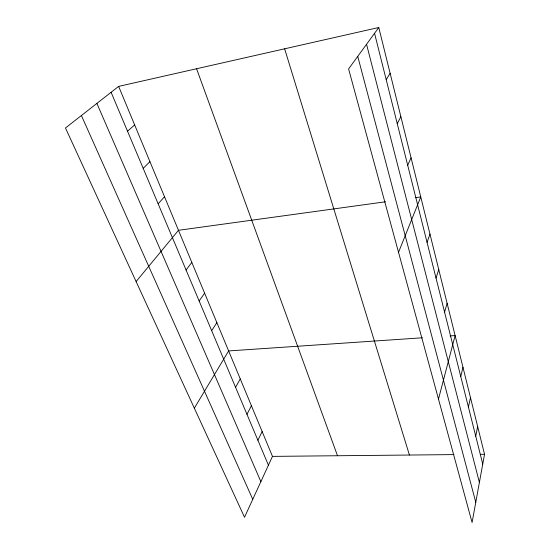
<?xml version="1.0" encoding="UTF-8"?>
<svg xmlns="http://www.w3.org/2000/svg" width="550" height="550" viewBox="0 0 550 550"><rect width="100%" height="100%" fill="white"/><g stroke="black" fill="none" stroke-linecap="round" stroke-linejoin="round"><path stroke-width="0.82" d="M484.529 454.293L472.086 522.5L348.597 68.922L378.778 27.5L484.529 454.293L480.281 454.334M475.736 436.212L477.654 426.559M468.421 407.069L470.477 397.588M460.763 376.571L462.969 367.283M438.481 399.087L455.111 335.562L450.072 335.906M444.579 312.132L447.123 303.325M436.026 278.073L438.756 269.548M427.047 242.33L429.976 234.128M398.53 252.319L420.764 196.934L415.731 197.629M407.694 165.248L411.07 157.836M118.642 86.391L272.47 456.383L244.516 517.254L65.471 127.985L118.642 86.391L378.778 27.5M257.902 440.268L262.151 431.571M246.964 414.329L251.426 405.769M397.237 123.619L400.874 116.676M235.565 387.324L240.261 378.909M194.343 408.169L228.628 350.934L422.345 337.789M386.21 79.695L390.122 73.294M211.674 330.694L216.865 322.644M199.148 300.994L204.607 293.157M186.072 270.009L191.819 262.405M136.118 281.572L178.475 230.299L385.55 201.781M158.139 203.782L164.526 196.749M143.192 168.355L149.937 161.659M127.531 131.23L134.661 124.912M272.47 456.383L453.936 454.596M81.4 115.521L252.752 499.317M96.889 103.407L260.872 481.635M111.1 92.29L268.421 465.197M196.57 68.75L337.507 455.744M284.632 48.812L409.42 455.036M357.741 56.368L475.771 502.274M366.547 44.282L479.394 482.439M374.557 33.296L482.742 464.09"/></g></svg>
